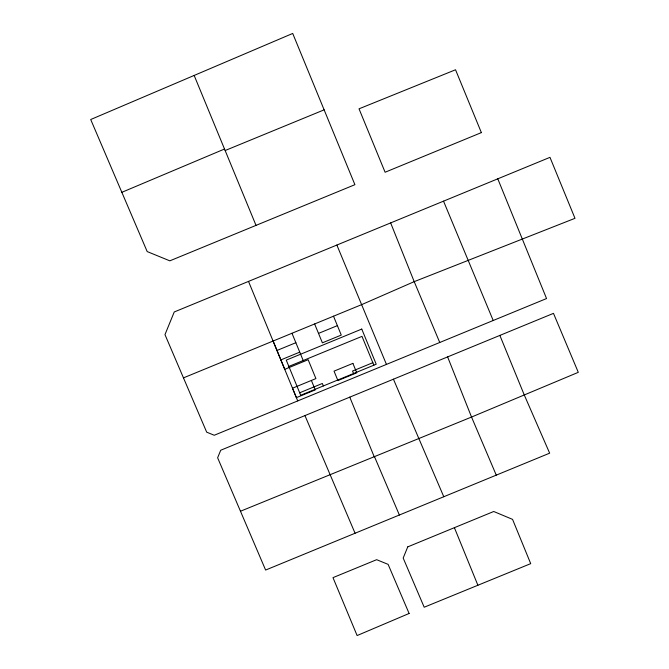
<?xml version="1.0" encoding="UTF-8"?>
<svg xmlns="http://www.w3.org/2000/svg" width="669" height="669" viewBox="0 0 669 669"><rect width="100%" height="100%" fill="white"/><g stroke="black" fill="none" stroke-linecap="round" stroke-linejoin="round"><path stroke-width="1" d="M121.842 192.321L224.516 149.02M497.778 178.815L546.548 298.55L214.239 435.26L206.688 432.157L164.975 334.625L174.241 311.971L549.977 157.349L574.989 218.32L414.203 281.649L361.762 304.587L183.465 377.876M225.135 150.533L324.131 109.841L354.904 184.686L169.834 260.843L147.188 251.577L90.708 119.517L292.713 33.45L324.131 109.841M276.991 350.464L295.865 342.704M318.511 333.396L337.385 325.636M280.871 359.897L299.745 352.137M288.849 366.42L361.988 336.365L373.871 365.174M299.687 392.787L322.341 383.471L323.361 385.946M372.85 362.698L352.538 371.052L353.558 373.528M499.86 335.395L524.345 395.145L549.65 453.172L265.618 570.055L217.626 457.788L220.72 450.237L553.48 313.36L578.292 372.332L471.536 417.055L240.472 511.241M393.431 379.189L443.79 496.758M496.264 475.132L471.536 417.055L447.62 356.903M374.456 456.601L399.385 515.038M304.955 415.591L355.072 533.243M439.75 342.495L414.203 281.649L390.654 222.928M336.867 245.046L386.448 364.413M443.539 201.177L493.204 320.501M194.161 75.446L256.026 225.378M248.517 281.406L297.73 400.898M333.505 316.203L341.265 335.069L322.391 342.829L314.631 323.963M349.762 397.143L374.205 456.726M291.985 333.271L303.626 361.578M311.386 380.444L315.266 389.885L296.392 397.645L292.512 388.204L315.91 378.587L308.15 359.713L284.751 369.338L273.111 341.031M454.402 527.69L477.9 585.275M407.756 546.874L403.181 558.055L424.196 607.226L530.709 563.641L512.554 519.37L493.739 511.492L407.756 546.874M409.102 613.473L357.112 635.55L332.986 577.64L376.655 559.685L388.12 564.377L409.102 613.473M481.371 132.613L385.101 172.242L359.027 108.821L455.539 69.768L481.371 132.613M361.762 329.073L286.257 360.123L300.707 395.262L376.212 364.212L361.762 329.073M352.898 363.376L334.032 371.136L337.912 380.569L356.778 372.809L352.898 363.376"/></g></svg>
